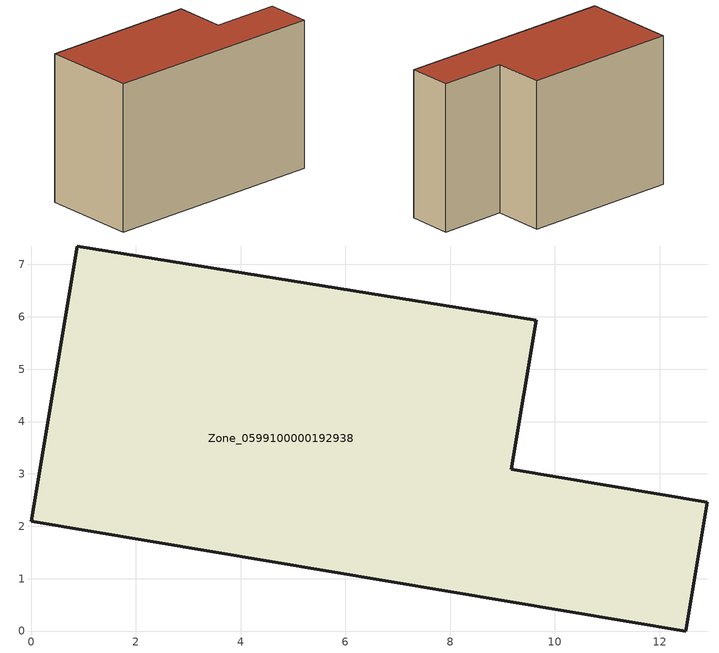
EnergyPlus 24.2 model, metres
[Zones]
Zone_0599100000192938
 floor ground (C_G): 0,2.09 0.88,7.35 9.64,5.93 9.17,3.09 12.91,2.46 12.49,0 z0
 wall outside (C_F): 0.88,7.35 0,2.09 12.49,0 12.91,2.46 9.17,3.09 9.64,5.93 0.88,7.35 z0:8.4
 roof outside (C_R): 0,2.09 12.49,0 12.91,2.46 9.17,3.09 9.64,5.93 0.88,7.35 z8.4
[BUILDING]
Pand.0599100000192938: North Axis=0; Terrain=City; Loads Convergence Tolerance Value=0.04; Temperature Convergence Tolerance Value=0.4; Solar Distribution=FullExterior; Maximum Number of Warmup Days=25; Minimum Number of Warmup Days=1
[Site:Location]
Rotterdam.The.Hague.AP_ZH_NLD Design_Conditions: Latitude=51.96; Longitude=4.45; Time Zone=1; Elevation=-4.5
[SITE:GROUNDTEMPERATURE:BUILDINGSURFACE]
18, 18, 18, 18, 18, 18, 18, 18, 18, 18, 18, 18
[MATERIAL] Thermal Absorptance=0.9; Solar Absorptance=0.7; Visible Absorptance=0.7
Name | Roughness | Thickness | Conductivity | Density | Specific Heat
G.TI.1975-1991 | MediumSmooth | 0.15 | 0.288461 | 540 | 1210
F.TI.1975-1991 | Rough | 0.3 | 0.230769 | 1920 | 840
R.TI.1975-1991 | MediumRough | 0.2 | 0.153846 | 1500 | 1000
[CONSTRUCTION]
C_G: G.TI.1975-1991
C_F: F.TI.1975-1991
C_R: R.TI.1975-1991
[ZONE]
Zone_0599100000192938: Type=1; Multiplier=1; Ceiling Height=Autocalculate; Volume=Autocalculate; Floor Area=autocalculate; Part of Total Floor Area=Yes
[ZONEINFILTRATION:DESIGNFLOWRATE]
Infil_Zone_0599100000192938: Zone or ZoneList or Space or SpaceList=Zone_0599100000192938; Schedule=AlwaysOn; Design Flow Rate Calculation Method=Flow/Area; Flow Rate per Floor Area=0.003; Constant Term Coefficient=1; Temperature Term Coefficient=0; Velocity Term Coefficient=0; Velocity Squared Term Coefficient=0
[HVACTEMPLATE:ZONE:IDEALLOADSAIRSYSTEM]
Zone_0599100000192938: Maximum Heating Supply Air Temperature=50; Minimum Cooling Supply Air Temperature=13; Maximum Heating Supply Air Humidity Ratio=0.0156; Minimum Cooling Supply Air Humidity Ratio=0.0077; Heating Limit=NoLimit; Cooling Limit=NoLimit; Dehumidification Control Type=ConstantSensibleHeatRatio; Cooling Sensible Heat Ratio=0.7; Dehumidification Setpoint=60; Humidification Control Type=None; Humidification Setpoint=30; Outdoor Air Method=None; Outdoor Air Flow Rate per Person=0.00944; Outdoor Air Flow Rate per Zone Floor Area=0; Outdoor Air Flow Rate per Zone=0; Demand Controlled Ventilation Type=None; Outdoor Air Economizer Type=NoEconomizer; Heat Recovery Type=None; Sensible Heat Recovery Effectiveness=0.7; Latent Heat Recovery Effectiveness=0.65
[ZONECONTROL:THERMOSTAT]
ThermostatControl_Zone_0599100000192938: Zone or ZoneList=Zone_0599100000192938; Control Type Schedule=DualSetpointControlType; Control 1=Thermostat_Zone_0599100000192938; Temperature Difference Between Cutout And Setpoint=0
[THERMOSTATSETPOINT:DUALSETPOINT]
Thermostat_Zone_0599100000192938: Heating Setpoint Temperature Schedule=HeatingSetpoint_Zone_0599100000192938; Cooling Setpoint Temperature Schedule=CoolingSetpoint_Zone_0599100000192938
[SCHEDULE:COMPACT]
HeatingSetpoint_Zone_0599100000192938: Through: 12/31, For: AllDays, Until: 24:00, 21
CoolingSetpoint_Zone_0599100000192938: Through: 12/31, For: AllDays, Until: 24:00, 24
DualSetpointControlType: Through: 12/31, For: AllDays, Until: 24:00, 4
AlwaysOn: Through: 12/31, For: AllDays, Until: 24:00, 1
